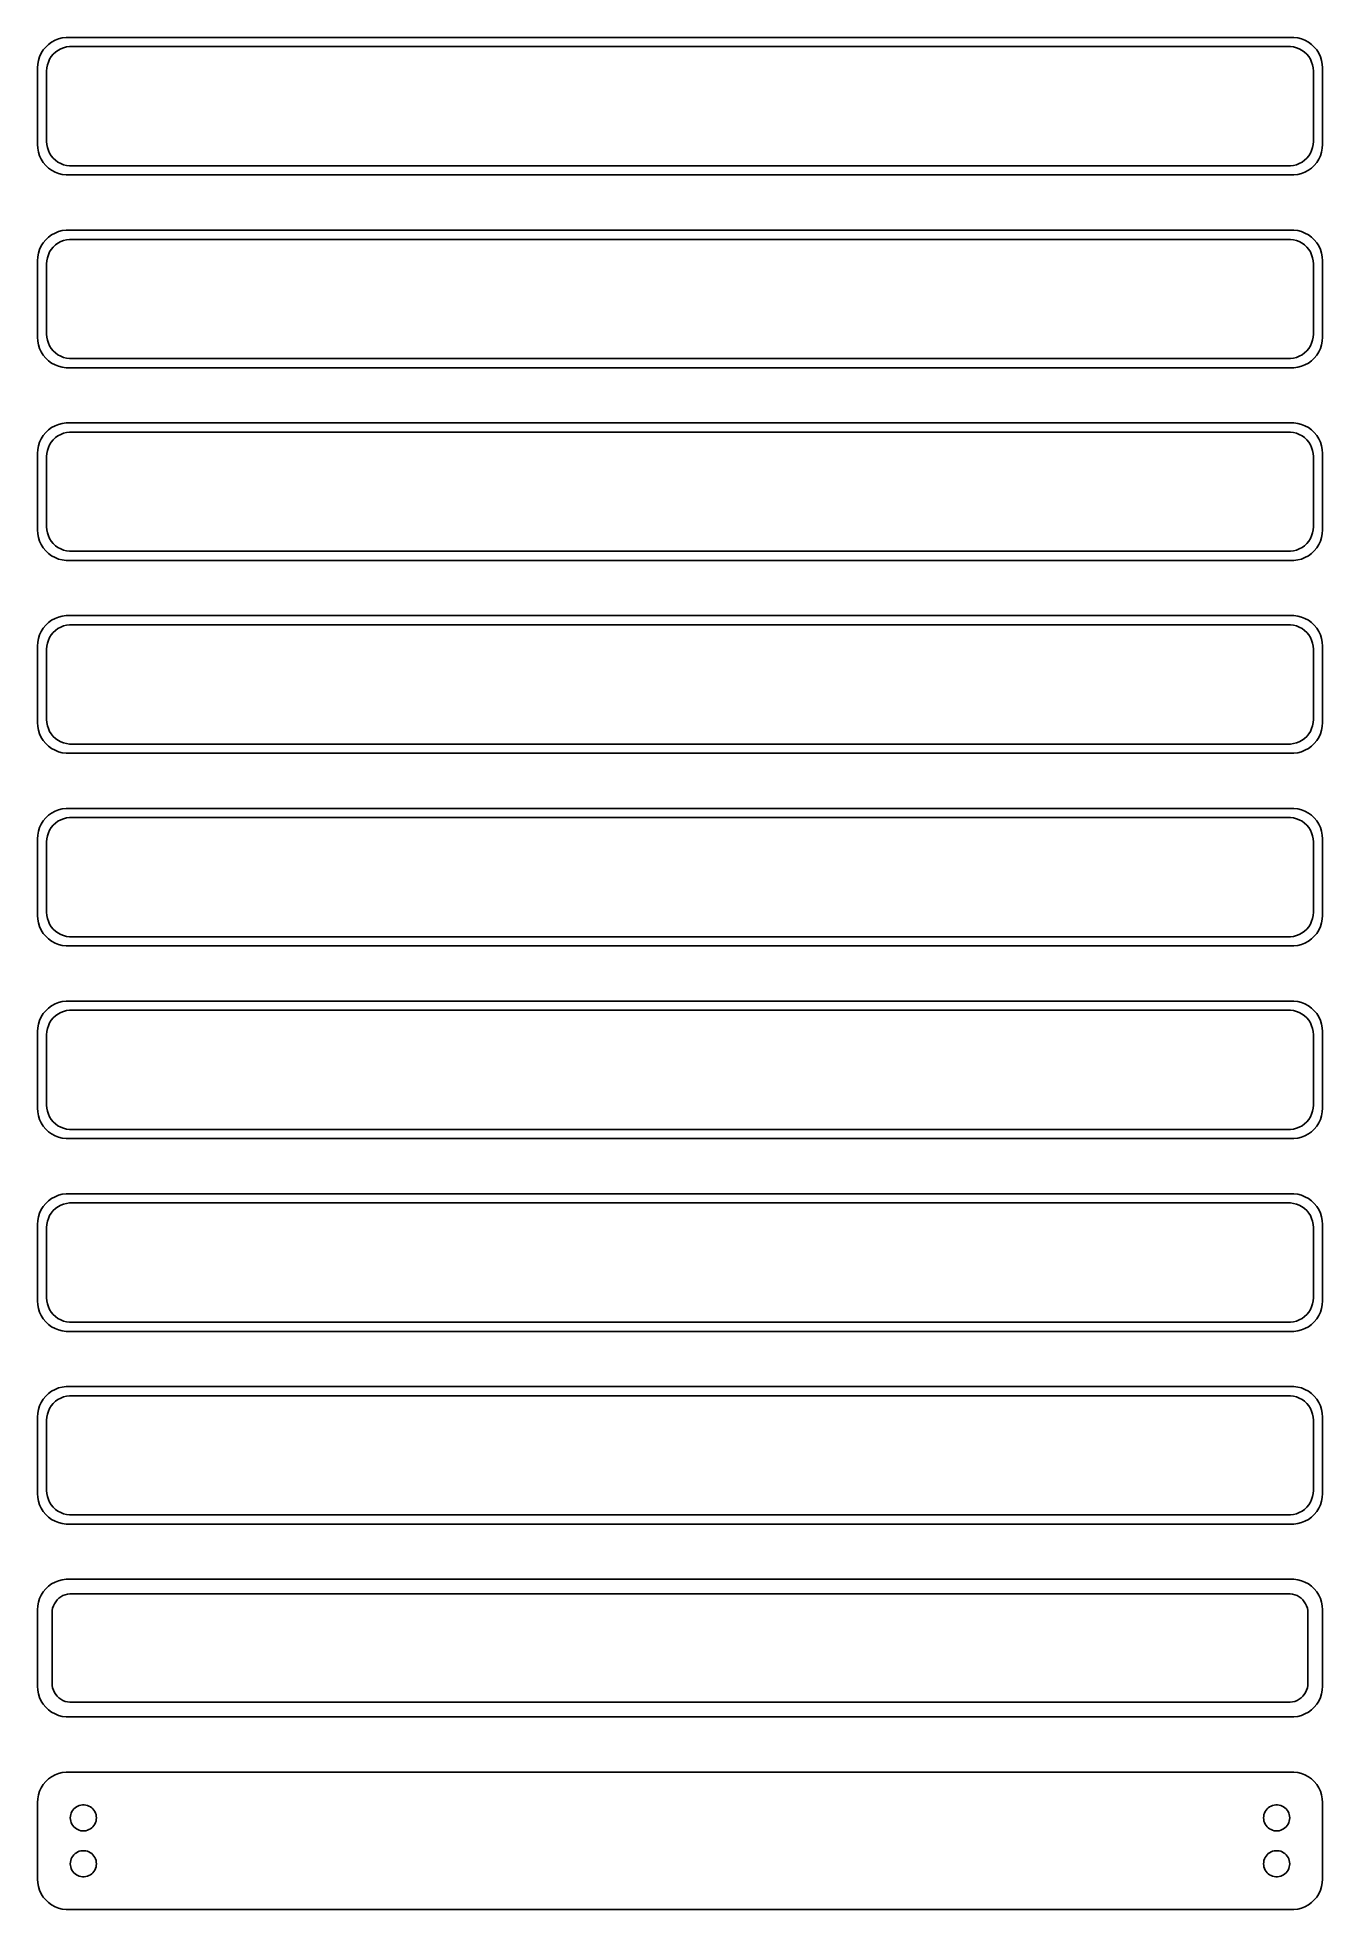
# Model space of a CAD drawing. Header units: metres. Extents: x -105 to 105, y 304 to 610.
import ezdxf

# ---------------------------------------------------------------- set-up
doc = ezdxf.new("R2010")
doc.units = ezdxf.units.M

msp = doc.modelspace()

# ---------------------------------------------------------------- linework, layer by layer
for p, q in [((-102.679, 608.972), (-103.187, 608.603)), ((-102.129, 609.274), (-102.679, 608.972)), ((-101.545, 609.505), (-102.129, 609.274)), ((-100.937, 609.661), (-101.545, 609.505)), ((-100.314, 609.74), (-100.937, 609.661)), ((100.314, 609.74), (-100.314, 609.74)), ((100.937, 609.661), (100.314, 609.74)), ((101.545, 609.505), (100.937, 609.661)), ((102.129, 609.274), (101.545, 609.505)), ((102.679, 608.972), (102.129, 609.274)), ((103.187, 608.603), (102.679, 608.972)), ((-104.843, 605.993), (-104.961, 605.377)), ((-104.649, 606.591), (-104.843, 605.993)), ((-104.382, 607.159), (-104.649, 606.591)), ((-104.045, 607.689), (-104.382, 607.159)), ((-103.645, 608.173), (-104.045, 607.689)), ((-103.187, 608.603), (-103.645, 608.173)), ((-103.219, 605.722), (-103.005, 606.177)), ((-103.005, 606.177), (-102.736, 606.601)), ((-102.736, 606.601), (-102.416, 606.988)), ((-102.416, 606.988), (-102.05, 607.332)), ((-102.05, 607.332), (-101.643, 607.627)), ((-101.643, 607.627), (-101.203, 607.869)), ((-101.203, 607.869), (-100.736, 608.054)), ((-100.736, 608.054), (-100.25, 608.179)), ((-100.25, 608.179), (-99.7512, 608.242)), ((-99.7512, 608.242), (99.7512, 608.242)), ((99.7512, 608.242), (100.25, 608.179)), ((100.25, 608.179), (100.736, 608.054)), ((100.736, 608.054), (101.203, 607.869)), ((101.203, 607.869), (101.643, 607.627)), ((101.643, 607.627), (102.05, 607.332)), ((102.05, 607.332), (102.416, 606.988)), ((102.416, 606.988), (102.736, 606.601)), ((102.736, 606.601), (103.005, 606.177)), ((103.005, 606.177), (103.219, 605.722)), ((103.645, 608.173), (103.187, 608.603)), ((104.045, 607.689), (103.645, 608.173)), ((104.382, 607.159), (104.045, 607.689)), ((104.649, 606.591), (104.382, 607.159)), ((104.843, 605.993), (104.649, 606.591)), ((104.961, 605.377), (104.843, 605.993)), ((-104.961, 605.377), (-105, 604.75)), ((-105, 604.75), (-105, 592.25)), ((-103.5, 604.25), (-103.468, 604.751)), ((-103.5, 592.75), (-103.5, 604.25)), ((-103.468, 604.751), (-103.374, 605.245)), ((-103.374, 605.245), (-103.219, 605.722)), ((103.219, 605.722), (103.374, 605.245)), ((103.374, 605.245), (103.468, 604.751)), ((103.468, 604.751), (103.5, 604.25)), ((103.5, 604.25), (103.5, 592.75)), ((105, 604.75), (104.961, 605.377)), ((105, 592.25), (105, 604.75)), ((-105, 592.25), (-104.961, 591.623)), ((-104.961, 591.623), (-104.843, 591.007)), ((-104.843, 591.007), (-104.649, 590.409)), ((-103.468, 592.249), (-103.5, 592.75)), ((-103.374, 591.755), (-103.468, 592.249)), ((-103.219, 591.278), (-103.374, 591.755)), ((-103.005, 590.823), (-103.219, 591.278)), ((-102.736, 590.399), (-103.005, 590.823)), ((103.005, 590.823), (102.736, 590.399)), ((103.219, 591.278), (103.005, 590.823)), ((103.374, 591.755), (103.219, 591.278)), ((103.468, 592.249), (103.374, 591.755)), ((103.5, 592.75), (103.468, 592.249)), ((104.649, 590.409), (104.843, 591.007)), ((104.843, 591.007), (104.961, 591.623)), ((104.961, 591.623), (105, 592.25)), ((-104.649, 590.409), (-104.382, 589.841)), ((-104.382, 589.841), (-104.045, 589.311)), ((-104.045, 589.311), (-103.645, 588.827)), ((-103.645, 588.827), (-103.187, 588.397)), ((-103.187, 588.397), (-102.679, 588.028)), ((-102.416, 590.012), (-102.736, 590.399)), ((-102.679, 588.028), (-102.129, 587.726)), ((-102.05, 589.668), (-102.416, 590.012)), ((-102.129, 587.726), (-101.545, 587.495)), ((-101.643, 589.373), (-102.05, 589.668)), ((-101.203, 589.131), (-101.643, 589.373)), ((-101.545, 587.495), (-100.937, 587.339)), ((-100.736, 588.946), (-101.203, 589.131)), ((-100.25, 588.821), (-100.736, 588.946)), ((-99.7512, 588.758), (-100.25, 588.821)), ((99.7512, 588.758), (-99.7512, 588.758)), ((100.25, 588.821), (99.7512, 588.758)), ((100.736, 588.946), (100.25, 588.821)), ((101.203, 589.131), (100.736, 588.946)), ((100.937, 587.339), (101.545, 587.495)), ((101.643, 589.373), (101.203, 589.131)), ((101.545, 587.495), (102.129, 587.726)), ((102.05, 589.668), (101.643, 589.373)), ((102.416, 590.012), (102.05, 589.668)), ((102.129, 587.726), (102.679, 588.028)), ((102.736, 590.399), (102.416, 590.012)), ((102.679, 588.028), (103.187, 588.397)), ((103.187, 588.397), (103.645, 588.827)), ((103.645, 588.827), (104.045, 589.311)), ((104.045, 589.311), (104.382, 589.841)), ((104.382, 589.841), (104.649, 590.409)), ((-100.937, 587.339), (-100.314, 587.26)), ((-100.314, 587.26), (100.314, 587.26)), ((100.314, 587.26), (100.937, 587.339)), ((-104.382, 575.659), (-104.649, 575.091)), ((-104.045, 576.189), (-104.382, 575.659)), ((-103.645, 576.673), (-104.045, 576.189)), ((-103.187, 577.103), (-103.645, 576.673)), ((-102.679, 577.472), (-103.187, 577.103)), ((-102.736, 575.101), (-102.416, 575.488)), ((-102.129, 577.774), (-102.679, 577.472)), ((-102.416, 575.488), (-102.05, 575.832)), ((-101.545, 578.005), (-102.129, 577.774)), ((-102.05, 575.832), (-101.643, 576.127)), ((-101.643, 576.127), (-101.203, 576.369)), ((-100.937, 578.161), (-101.545, 578.005)), ((-101.203, 576.369), (-100.736, 576.554)), ((-100.314, 578.24), (-100.937, 578.161)), ((-100.736, 576.554), (-100.25, 576.679)), ((100.314, 578.24), (-100.314, 578.24)), ((-100.25, 576.679), (-99.7512, 576.742)), ((-99.7512, 576.742), (99.7512, 576.742)), ((99.7512, 576.742), (100.25, 576.679)), ((100.25, 576.679), (100.736, 576.554)), ((100.937, 578.161), (100.314, 578.24)), ((100.736, 576.554), (101.203, 576.369)), ((101.545, 578.005), (100.937, 578.161)), ((101.203, 576.369), (101.643, 576.127)), ((102.129, 577.774), (101.545, 578.005)), ((101.643, 576.127), (102.05, 575.832)), ((102.05, 575.832), (102.416, 575.488)), ((102.679, 577.472), (102.129, 577.774)), ((102.416, 575.488), (102.736, 575.101)), ((103.187, 577.103), (102.679, 577.472)), ((103.645, 576.673), (103.187, 577.103)), ((104.045, 576.189), (103.645, 576.673)), ((104.382, 575.659), (104.045, 576.189)), ((104.649, 575.091), (104.382, 575.659)), ((-104.961, 573.877), (-105, 573.25)), ((-105, 573.25), (-105, 560.75)), ((-104.843, 574.493), (-104.961, 573.877)), ((-104.649, 575.091), (-104.843, 574.493)), ((-103.5, 572.75), (-103.468, 573.251)), ((-103.5, 561.25), (-103.5, 572.75)), ((-103.468, 573.251), (-103.374, 573.745)), ((-103.374, 573.745), (-103.219, 574.222)), ((-103.219, 574.222), (-103.005, 574.677)), ((-103.005, 574.677), (-102.736, 575.101)), ((102.736, 575.101), (103.005, 574.677)), ((103.005, 574.677), (103.219, 574.222)), ((103.219, 574.222), (103.374, 573.745)), ((103.374, 573.745), (103.468, 573.251)), ((103.468, 573.251), (103.5, 572.75)), ((103.5, 572.75), (103.5, 561.25)), ((104.843, 574.493), (104.649, 575.091)), ((104.961, 573.877), (104.843, 574.493)), ((105, 573.25), (104.961, 573.877)), ((105, 560.75), (105, 573.25)), ((-105, 560.75), (-104.961, 560.123)), ((-104.961, 560.123), (-104.843, 559.507)), ((-103.468, 560.749), (-103.5, 561.25)), ((-103.374, 560.255), (-103.468, 560.749)), ((-103.219, 559.778), (-103.374, 560.255)), ((103.374, 560.255), (103.219, 559.778)), ((103.468, 560.749), (103.374, 560.255)), ((103.5, 561.25), (103.468, 560.749)), ((104.843, 559.507), (104.961, 560.123)), ((104.961, 560.123), (105, 560.75)), ((-104.843, 559.507), (-104.649, 558.909)), ((-104.649, 558.909), (-104.382, 558.341)), ((-104.382, 558.341), (-104.045, 557.811)), ((-104.045, 557.811), (-103.645, 557.327)), ((-103.645, 557.327), (-103.187, 556.897)), ((-103.005, 559.323), (-103.219, 559.778)), ((-103.187, 556.897), (-102.679, 556.528)), ((-102.736, 558.899), (-103.005, 559.323)), ((-102.416, 558.512), (-102.736, 558.899)), ((-102.05, 558.168), (-102.416, 558.512)), ((-101.643, 557.873), (-102.05, 558.168)), ((-101.203, 557.631), (-101.643, 557.873)), ((-100.736, 557.446), (-101.203, 557.631)), ((-100.25, 557.321), (-100.736, 557.446)), ((-99.7512, 557.258), (-100.25, 557.321)), ((99.7512, 557.258), (-99.7512, 557.258)), ((100.25, 557.321), (99.7512, 557.258)), ((100.736, 557.446), (100.25, 557.321)), ((101.203, 557.631), (100.736, 557.446)), ((101.643, 557.873), (101.203, 557.631)), ((102.05, 558.168), (101.643, 557.873)), ((102.416, 558.512), (102.05, 558.168)), ((102.736, 558.899), (102.416, 558.512)), ((102.679, 556.528), (103.187, 556.897)), ((103.005, 559.323), (102.736, 558.899)), ((103.219, 559.778), (103.005, 559.323)), ((103.187, 556.897), (103.645, 557.327)), ((103.645, 557.327), (104.045, 557.811)), ((104.045, 557.811), (104.382, 558.341)), ((104.382, 558.341), (104.649, 558.909)), ((104.649, 558.909), (104.843, 559.507)), ((-102.679, 556.528), (-102.129, 556.226)), ((-102.129, 556.226), (-101.545, 555.995)), ((-101.545, 555.995), (-100.937, 555.839)), ((-100.937, 555.839), (-100.314, 555.76)), ((-100.314, 555.76), (100.314, 555.76)), ((100.314, 555.76), (100.937, 555.839)), ((100.937, 555.839), (101.545, 555.995)), ((101.545, 555.995), (102.129, 556.226)), ((102.129, 556.226), (102.679, 556.528)), ((-104.045, 544.689), (-104.382, 544.159)), ((-103.645, 545.173), (-104.045, 544.689)), ((-103.187, 545.603), (-103.645, 545.173)), ((-102.679, 545.972), (-103.187, 545.603)), ((-102.129, 546.274), (-102.679, 545.972)), ((-101.545, 546.505), (-102.129, 546.274)), ((-101.643, 544.627), (-101.203, 544.869)), ((-100.937, 546.661), (-101.545, 546.505)), ((-101.203, 544.869), (-100.736, 545.054)), ((-100.314, 546.74), (-100.937, 546.661)), ((-100.736, 545.054), (-100.25, 545.179)), ((100.314, 546.74), (-100.314, 546.74)), ((-100.25, 545.179), (-99.7512, 545.242)), ((-99.7512, 545.242), (99.7512, 545.242)), ((99.7512, 545.242), (100.25, 545.179)), ((100.25, 545.179), (100.736, 545.054)), ((100.937, 546.661), (100.314, 546.74)), ((100.736, 545.054), (101.203, 544.869)), ((101.545, 546.505), (100.937, 546.661)), ((101.203, 544.869), (101.643, 544.627)), ((102.129, 546.274), (101.545, 546.505)), ((102.679, 545.972), (102.129, 546.274)), ((103.187, 545.603), (102.679, 545.972)), ((103.645, 545.173), (103.187, 545.603)), ((104.045, 544.689), (103.645, 545.173)), ((104.382, 544.159), (104.045, 544.689)), ((-104.961, 542.377), (-105, 541.75)), ((-105, 541.75), (-105, 529.25)), ((-104.843, 542.993), (-104.961, 542.377)), ((-104.649, 543.591), (-104.843, 542.993)), ((-104.382, 544.159), (-104.649, 543.591)), ((-103.5, 541.25), (-103.468, 541.751)), ((-103.468, 541.751), (-103.374, 542.245)), ((-103.374, 542.245), (-103.219, 542.722)), ((-103.219, 542.722), (-103.005, 543.177)), ((-103.005, 543.177), (-102.736, 543.601)), ((-102.736, 543.601), (-102.416, 543.988)), ((-102.416, 543.988), (-102.05, 544.332)), ((-102.05, 544.332), (-101.643, 544.627)), ((101.643, 544.627), (102.05, 544.332)), ((102.05, 544.332), (102.416, 543.988)), ((102.416, 543.988), (102.736, 543.601)), ((102.736, 543.601), (103.005, 543.177)), ((103.005, 543.177), (103.219, 542.722)), ((103.219, 542.722), (103.374, 542.245)), ((103.374, 542.245), (103.468, 541.751)), ((103.468, 541.751), (103.5, 541.25)), ((104.649, 543.591), (104.382, 544.159)), ((104.843, 542.993), (104.649, 543.591)), ((104.961, 542.377), (104.843, 542.993)), ((105, 541.75), (104.961, 542.377)), ((105, 529.25), (105, 541.75)), ((-103.5, 529.75), (-103.5, 541.25)), ((103.5, 541.25), (103.5, 529.75)), ((-103.468, 529.249), (-103.5, 529.75)), ((103.5, 529.75), (103.468, 529.249)), ((-105, 529.25), (-104.961, 528.623)), ((-104.961, 528.623), (-104.843, 528.007)), ((-104.843, 528.007), (-104.649, 527.409)), ((-104.649, 527.409), (-104.382, 526.841)), ((-104.382, 526.841), (-104.045, 526.311)), ((-104.045, 526.311), (-103.645, 525.827)), ((-103.374, 528.755), (-103.468, 529.249)), ((-103.219, 528.278), (-103.374, 528.755)), ((-103.005, 527.823), (-103.219, 528.278)), ((-102.736, 527.399), (-103.005, 527.823)), ((-102.416, 527.012), (-102.736, 527.399)), ((-102.05, 526.668), (-102.416, 527.012)), ((-101.643, 526.373), (-102.05, 526.668)), ((-101.203, 526.131), (-101.643, 526.373)), ((101.643, 526.373), (101.203, 526.131)), ((102.05, 526.668), (101.643, 526.373)), ((102.416, 527.012), (102.05, 526.668)), ((102.736, 527.399), (102.416, 527.012)), ((103.005, 527.823), (102.736, 527.399)), ((103.219, 528.278), (103.005, 527.823)), ((103.374, 528.755), (103.219, 528.278)), ((103.468, 529.249), (103.374, 528.755)), ((103.645, 525.827), (104.045, 526.311)), ((104.045, 526.311), (104.382, 526.841)), ((104.382, 526.841), (104.649, 527.409)), ((104.649, 527.409), (104.843, 528.007)), ((104.843, 528.007), (104.961, 528.623)), ((104.961, 528.623), (105, 529.25)), ((-103.645, 525.827), (-103.187, 525.397)), ((-103.187, 525.397), (-102.679, 525.028)), ((-102.679, 525.028), (-102.129, 524.726)), ((-102.129, 524.726), (-101.545, 524.495)), ((-101.545, 524.495), (-100.937, 524.339)), ((-100.736, 525.946), (-101.203, 526.131)), ((-100.937, 524.339), (-100.314, 524.26)), ((-100.25, 525.821), (-100.736, 525.946)), ((-100.314, 524.26), (100.314, 524.26)), ((-99.7512, 525.758), (-100.25, 525.821)), ((99.7512, 525.758), (-99.7512, 525.758)), ((100.25, 525.821), (99.7512, 525.758)), ((100.736, 525.946), (100.25, 525.821)), ((100.314, 524.26), (100.937, 524.339)), ((101.203, 526.131), (100.736, 525.946)), ((100.937, 524.339), (101.545, 524.495)), ((101.545, 524.495), (102.129, 524.726)), ((102.129, 524.726), (102.679, 525.028)), ((102.679, 525.028), (103.187, 525.397)), ((103.187, 525.397), (103.645, 525.827)), ((-103.187, 514.103), (-103.645, 513.673)), ((-102.679, 514.472), (-103.187, 514.103)), ((-102.129, 514.774), (-102.679, 514.472)), ((-101.545, 515.005), (-102.129, 514.774)), ((-100.937, 515.161), (-101.545, 515.005)), ((-100.314, 515.24), (-100.937, 515.161)), ((100.314, 515.24), (-100.314, 515.24)), ((100.937, 515.161), (100.314, 515.24)), ((101.545, 515.005), (100.937, 515.161)), ((102.129, 514.774), (101.545, 515.005)), ((102.679, 514.472), (102.129, 514.774)), ((103.187, 514.103), (102.679, 514.472)), ((103.645, 513.673), (103.187, 514.103)), ((-104.843, 511.493), (-104.961, 510.877)), ((-104.649, 512.091), (-104.843, 511.493)), ((-104.382, 512.659), (-104.649, 512.091)), ((-104.045, 513.189), (-104.382, 512.659)), ((-103.645, 513.673), (-104.045, 513.189)), ((-103.374, 510.745), (-103.219, 511.222)), ((-103.219, 511.222), (-103.005, 511.677)), ((-103.005, 511.677), (-102.736, 512.101)), ((-102.736, 512.101), (-102.416, 512.488)), ((-102.416, 512.488), (-102.05, 512.832)), ((-102.05, 512.832), (-101.643, 513.127)), ((-101.643, 513.127), (-101.203, 513.369)), ((-101.203, 513.369), (-100.736, 513.554)), ((-100.736, 513.554), (-100.25, 513.679)), ((-100.25, 513.679), (-99.7512, 513.742)), ((-99.7512, 513.742), (99.7512, 513.742)), ((99.7512, 513.742), (100.25, 513.679)), ((100.25, 513.679), (100.736, 513.554)), ((100.736, 513.554), (101.203, 513.369)), ((101.203, 513.369), (101.643, 513.127)), ((101.643, 513.127), (102.05, 512.832)), ((102.05, 512.832), (102.416, 512.488)), ((102.416, 512.488), (102.736, 512.101)), ((102.736, 512.101), (103.005, 511.677)), ((103.005, 511.677), (103.219, 511.222)), ((103.219, 511.222), (103.374, 510.745)), ((104.045, 513.189), (103.645, 513.673)), ((104.382, 512.659), (104.045, 513.189)), ((104.649, 512.091), (104.382, 512.659)), ((104.843, 511.493), (104.649, 512.091)), ((104.961, 510.877), (104.843, 511.493)), ((-104.961, 510.877), (-105, 510.25)), ((-105, 510.25), (-105, 497.75)), ((-103.5, 509.75), (-103.468, 510.251)), ((-103.5, 498.25), (-103.5, 509.75)), ((-103.468, 510.251), (-103.374, 510.745)), ((103.374, 510.745), (103.468, 510.251)), ((103.468, 510.251), (103.5, 509.75)), ((103.5, 509.75), (103.5, 498.25)), ((105, 510.25), (104.961, 510.877)), ((105, 497.75), (105, 510.25)), ((-105, 497.75), (-104.961, 497.123)), ((-104.961, 497.123), (-104.843, 496.507)), ((-104.843, 496.507), (-104.649, 495.909)), ((-104.649, 495.909), (-104.382, 495.341)), ((-103.468, 497.749), (-103.5, 498.25)), ((-103.374, 497.255), (-103.468, 497.749)), ((-103.219, 496.778), (-103.374, 497.255)), ((-103.005, 496.323), (-103.219, 496.778)), ((-102.736, 495.899), (-103.005, 496.323)), ((-102.416, 495.512), (-102.736, 495.899)), ((102.736, 495.899), (102.416, 495.512)), ((103.005, 496.323), (102.736, 495.899)), ((103.219, 496.778), (103.005, 496.323)), ((103.374, 497.255), (103.219, 496.778)), ((103.468, 497.749), (103.374, 497.255)), ((103.5, 498.25), (103.468, 497.749)), ((104.382, 495.341), (104.649, 495.909)), ((104.649, 495.909), (104.843, 496.507)), ((104.843, 496.507), (104.961, 497.123)), ((104.961, 497.123), (105, 497.75)), ((-104.382, 495.341), (-104.045, 494.811)), ((-104.045, 494.811), (-103.645, 494.327)), ((-103.645, 494.327), (-103.187, 493.897)), ((-103.187, 493.897), (-102.679, 493.528)), ((-102.679, 493.528), (-102.129, 493.226)), ((-102.05, 495.168), (-102.416, 495.512)), ((-102.129, 493.226), (-101.545, 492.995)), ((-101.643, 494.873), (-102.05, 495.168)), ((-101.203, 494.631), (-101.643, 494.873)), ((-101.545, 492.995), (-100.937, 492.839)), ((-100.736, 494.446), (-101.203, 494.631)), ((-100.937, 492.839), (-100.314, 492.76)), ((-100.25, 494.321), (-100.736, 494.446)), ((-100.314, 492.76), (100.314, 492.76)), ((-99.7512, 494.258), (-100.25, 494.321)), ((99.7512, 494.258), (-99.7512, 494.258)), ((100.25, 494.321), (99.7512, 494.258)), ((100.736, 494.446), (100.25, 494.321)), ((100.314, 492.76), (100.937, 492.839)), ((101.203, 494.631), (100.736, 494.446)), ((100.937, 492.839), (101.545, 492.995)), ((101.643, 494.873), (101.203, 494.631)), ((101.545, 492.995), (102.129, 493.226)), ((102.05, 495.168), (101.643, 494.873)), ((102.416, 495.512), (102.05, 495.168)), ((102.129, 493.226), (102.679, 493.528)), ((102.679, 493.528), (103.187, 493.897)), ((103.187, 493.897), (103.645, 494.327)), ((103.645, 494.327), (104.045, 494.811)), ((104.045, 494.811), (104.382, 495.341)), ((-101.545, 483.505), (-102.129, 483.274)), ((-100.937, 483.661), (-101.545, 483.505)), ((-100.314, 483.74), (-100.937, 483.661)), ((100.314, 483.74), (-100.314, 483.74)), ((100.937, 483.661), (100.314, 483.74)), ((101.545, 483.505), (100.937, 483.661)), ((102.129, 483.274), (101.545, 483.505)), ((-104.649, 480.591), (-104.843, 479.993)), ((-104.382, 481.159), (-104.649, 480.591)), ((-104.045, 481.689), (-104.382, 481.159)), ((-103.645, 482.173), (-104.045, 481.689)), ((-103.187, 482.603), (-103.645, 482.173)), ((-102.679, 482.972), (-103.187, 482.603)), ((-103.005, 480.177), (-102.736, 480.601)), ((-102.736, 480.601), (-102.416, 480.988)), ((-102.129, 483.274), (-102.679, 482.972)), ((-102.416, 480.988), (-102.05, 481.332)), ((-102.05, 481.332), (-101.643, 481.627)), ((-101.643, 481.627), (-101.203, 481.869)), ((-101.203, 481.869), (-100.736, 482.054)), ((-100.736, 482.054), (-100.25, 482.179)), ((-100.25, 482.179), (-99.7512, 482.242)), ((-99.7512, 482.242), (99.7512, 482.242)), ((99.7512, 482.242), (100.25, 482.179)), ((100.25, 482.179), (100.736, 482.054)), ((100.736, 482.054), (101.203, 481.869)), ((101.203, 481.869), (101.643, 481.627)), ((101.643, 481.627), (102.05, 481.332)), ((102.05, 481.332), (102.416, 480.988)), ((102.679, 482.972), (102.129, 483.274)), ((102.416, 480.988), (102.736, 480.601)), ((103.187, 482.603), (102.679, 482.972)), ((102.736, 480.601), (103.005, 480.177)), ((103.645, 482.173), (103.187, 482.603)), ((104.045, 481.689), (103.645, 482.173)), ((104.382, 481.159), (104.045, 481.689)), ((104.649, 480.591), (104.382, 481.159)), ((104.843, 479.993), (104.649, 480.591)), ((-104.961, 479.377), (-105, 478.75)), ((-105, 478.75), (-105, 466.25)), ((-104.843, 479.993), (-104.961, 479.377)), ((-103.5, 478.25), (-103.468, 478.751)), ((-103.5, 466.75), (-103.5, 478.25)), ((-103.468, 478.751), (-103.374, 479.245)), ((-103.374, 479.245), (-103.219, 479.722)), ((-103.219, 479.722), (-103.005, 480.177)), ((103.005, 480.177), (103.219, 479.722)), ((103.219, 479.722), (103.374, 479.245)), ((103.374, 479.245), (103.468, 478.751)), ((103.468, 478.751), (103.5, 478.25)), ((103.5, 478.25), (103.5, 466.75)), ((104.961, 479.377), (104.843, 479.993)), ((105, 478.75), (104.961, 479.377)), ((105, 466.25), (105, 478.75)), ((-105, 466.25), (-104.961, 465.623)), ((-104.961, 465.623), (-104.843, 465.007)), ((-103.468, 466.249), (-103.5, 466.75)), ((-103.374, 465.755), (-103.468, 466.249)), ((-103.219, 465.278), (-103.374, 465.755)), ((-103.005, 464.823), (-103.219, 465.278)), ((103.219, 465.278), (103.005, 464.823)), ((103.374, 465.755), (103.219, 465.278)), ((103.468, 466.249), (103.374, 465.755)), ((103.5, 466.75), (103.468, 466.249)), ((104.843, 465.007), (104.961, 465.623)), ((104.961, 465.623), (105, 466.25)), ((-104.843, 465.007), (-104.649, 464.409)), ((-104.649, 464.409), (-104.382, 463.841)), ((-104.382, 463.841), (-104.045, 463.311)), ((-104.045, 463.311), (-103.645, 462.827)), ((-103.645, 462.827), (-103.187, 462.397)), ((-103.187, 462.397), (-102.679, 462.028)), ((-102.736, 464.399), (-103.005, 464.823)), ((-102.416, 464.012), (-102.736, 464.399)), ((-102.05, 463.668), (-102.416, 464.012)), ((-101.643, 463.373), (-102.05, 463.668)), ((-101.203, 463.131), (-101.643, 463.373)), ((-100.736, 462.946), (-101.203, 463.131)), ((-100.25, 462.821), (-100.736, 462.946)), ((-99.7512, 462.758), (-100.25, 462.821)), ((99.7512, 462.758), (-99.7512, 462.758)), ((100.25, 462.821), (99.7512, 462.758)), ((100.736, 462.946), (100.25, 462.821)), ((101.203, 463.131), (100.736, 462.946)), ((101.643, 463.373), (101.203, 463.131)), ((102.05, 463.668), (101.643, 463.373)), ((102.416, 464.012), (102.05, 463.668)), ((102.736, 464.399), (102.416, 464.012)), ((102.679, 462.028), (103.187, 462.397)), ((103.005, 464.823), (102.736, 464.399)), ((103.187, 462.397), (103.645, 462.827)), ((103.645, 462.827), (104.045, 463.311)), ((104.045, 463.311), (104.382, 463.841)), ((104.382, 463.841), (104.649, 464.409)), ((104.649, 464.409), (104.843, 465.007)), ((-102.679, 462.028), (-102.129, 461.726)), ((-102.129, 461.726), (-101.545, 461.495)), ((-101.545, 461.495), (-100.937, 461.339)), ((-100.937, 461.339), (-100.314, 461.26)), ((-100.314, 461.26), (100.314, 461.26)), ((100.314, 461.26), (100.937, 461.339)), ((100.937, 461.339), (101.545, 461.495)), ((101.545, 461.495), (102.129, 461.726)), ((102.129, 461.726), (102.679, 462.028)), ((-104.045, 450.189), (-104.382, 449.659)), ((-103.645, 450.673), (-104.045, 450.189)), ((-103.187, 451.103), (-103.645, 450.673)), ((-102.679, 451.472), (-103.187, 451.103)), ((-102.129, 451.774), (-102.679, 451.472)), ((-102.416, 449.488), (-102.05, 449.832)), ((-101.545, 452.005), (-102.129, 451.774)), ((-102.05, 449.832), (-101.643, 450.127)), ((-101.643, 450.127), (-101.203, 450.369)), ((-100.937, 452.161), (-101.545, 452.005)), ((-101.203, 450.369), (-100.736, 450.554)), ((-100.314, 452.24), (-100.937, 452.161)), ((-100.736, 450.554), (-100.25, 450.679)), ((100.314, 452.24), (-100.314, 452.24)), ((-100.25, 450.679), (-99.7512, 450.742)), ((-99.7512, 450.742), (99.7512, 450.742)), ((99.7512, 450.742), (100.25, 450.679)), ((100.25, 450.679), (100.736, 450.554)), ((100.937, 452.161), (100.314, 452.24)), ((100.736, 450.554), (101.203, 450.369)), ((101.545, 452.005), (100.937, 452.161)), ((101.203, 450.369), (101.643, 450.127)), ((102.129, 451.774), (101.545, 452.005)), ((101.643, 450.127), (102.05, 449.832)), ((102.05, 449.832), (102.416, 449.488)), ((102.679, 451.472), (102.129, 451.774)), ((103.187, 451.103), (102.679, 451.472)), ((103.645, 450.673), (103.187, 451.103)), ((104.045, 450.189), (103.645, 450.673)), ((104.382, 449.659), (104.045, 450.189)), ((-104.961, 447.877), (-105, 447.25)), ((-105, 447.25), (-105, 434.75)), ((-104.843, 448.493), (-104.961, 447.877)), ((-104.649, 449.091), (-104.843, 448.493)), ((-104.382, 449.659), (-104.649, 449.091)), ((-103.5, 446.75), (-103.468, 447.251)), ((-103.5, 435.25), (-103.5, 446.75)), ((-103.468, 447.251), (-103.374, 447.745)), ((-103.374, 447.745), (-103.219, 448.222)), ((-103.219, 448.222), (-103.005, 448.677)), ((-103.005, 448.677), (-102.736, 449.101)), ((-102.736, 449.101), (-102.416, 449.488)), ((102.416, 449.488), (102.736, 449.101)), ((102.736, 449.101), (103.005, 448.677)), ((103.005, 448.677), (103.219, 448.222)), ((103.219, 448.222), (103.374, 447.745)), ((103.374, 447.745), (103.468, 447.251)), ((103.468, 447.251), (103.5, 446.75)), ((103.5, 446.75), (103.5, 435.25)), ((104.649, 449.091), (104.382, 449.659)), ((104.843, 448.493), (104.649, 449.091)), ((104.961, 447.877), (104.843, 448.493)), ((105, 447.25), (104.961, 447.877)), ((105, 434.75), (105, 447.25)), ((-105, 434.75), (-104.961, 434.123)), ((-103.468, 434.749), (-103.5, 435.25)), ((-103.374, 434.255), (-103.468, 434.749)), ((103.468, 434.749), (103.374, 434.255)), ((103.5, 435.25), (103.468, 434.749)), ((104.961, 434.123), (105, 434.75)), ((-104.961, 434.123), (-104.843, 433.507)), ((-104.843, 433.507), (-104.649, 432.909)), ((-104.649, 432.909), (-104.382, 432.341)), ((-104.382, 432.341), (-104.045, 431.811)), ((-104.045, 431.811), (-103.645, 431.327)), ((-103.219, 433.778), (-103.374, 434.255)), ((-103.005, 433.323), (-103.219, 433.778)), ((-102.736, 432.899), (-103.005, 433.323)), ((-102.416, 432.512), (-102.736, 432.899)), ((-102.05, 432.168), (-102.416, 432.512)), ((-101.643, 431.873), (-102.05, 432.168)), ((-101.203, 431.631), (-101.643, 431.873)), ((-100.736, 431.446), (-101.203, 431.631)), ((-100.25, 431.321), (-100.736, 431.446)), ((100.736, 431.446), (100.25, 431.321)), ((101.203, 431.631), (100.736, 431.446)), ((101.643, 431.873), (101.203, 431.631)), ((102.05, 432.168), (101.643, 431.873)), ((102.416, 432.512), (102.05, 432.168)), ((102.736, 432.899), (102.416, 432.512)), ((103.005, 433.323), (102.736, 432.899)), ((103.219, 433.778), (103.005, 433.323)), ((103.374, 434.255), (103.219, 433.778)), ((103.645, 431.327), (104.045, 431.811)), ((104.045, 431.811), (104.382, 432.341)), ((104.382, 432.341), (104.649, 432.909)), ((104.649, 432.909), (104.843, 433.507)), ((104.843, 433.507), (104.961, 434.123)), ((-103.645, 431.327), (-103.187, 430.897)), ((-103.187, 430.897), (-102.679, 430.528)), ((-102.679, 430.528), (-102.129, 430.226)), ((-102.129, 430.226), (-101.545, 429.995)), ((-101.545, 429.995), (-100.937, 429.839)), ((-100.937, 429.839), (-100.314, 429.76)), ((-100.314, 429.76), (100.314, 429.76)), ((-99.7512, 431.258), (-100.25, 431.321)), ((99.7512, 431.258), (-99.7512, 431.258)), ((100.25, 431.321), (99.7512, 431.258)), ((100.314, 429.76), (100.937, 429.839)), ((100.937, 429.839), (101.545, 429.995)), ((101.545, 429.995), (102.129, 430.226)), ((102.129, 430.226), (102.679, 430.528)), ((102.679, 430.528), (103.187, 430.897)), ((103.187, 430.897), (103.645, 431.327)), ((-103.187, 419.603), (-103.645, 419.173)), ((-102.679, 419.972), (-103.187, 419.603)), ((-102.129, 420.274), (-102.679, 419.972)), ((-101.545, 420.505), (-102.129, 420.274)), ((-100.937, 420.661), (-101.545, 420.505)), ((-100.314, 420.74), (-100.937, 420.661)), ((100.314, 420.74), (-100.314, 420.74)), ((-100.25, 419.179), (-99.7512, 419.242)), ((-99.7512, 419.242), (99.7512, 419.242)), ((99.7512, 419.242), (100.25, 419.179)), ((100.937, 420.661), (100.314, 420.74)), ((101.545, 420.505), (100.937, 420.661)), ((102.129, 420.274), (101.545, 420.505)), ((102.679, 419.972), (102.129, 420.274)), ((103.187, 419.603), (102.679, 419.972)), ((103.645, 419.173), (103.187, 419.603)), ((-104.961, 416.377), (-105, 415.75)), ((-104.843, 416.993), (-104.961, 416.377)), ((-104.649, 417.591), (-104.843, 416.993)), ((-104.382, 418.159), (-104.649, 417.591)), ((-104.045, 418.689), (-104.382, 418.159)), ((-103.645, 419.173), (-104.045, 418.689)), ((-103.468, 415.751), (-103.374, 416.245)), ((-103.374, 416.245), (-103.219, 416.722)), ((-103.219, 416.722), (-103.005, 417.177)), ((-103.005, 417.177), (-102.736, 417.601)), ((-102.736, 417.601), (-102.416, 417.988)), ((-102.416, 417.988), (-102.05, 418.332)), ((-102.05, 418.332), (-101.643, 418.627)), ((-101.643, 418.627), (-101.203, 418.869)), ((-101.203, 418.869), (-100.736, 419.054)), ((-100.736, 419.054), (-100.25, 419.179)), ((100.25, 419.179), (100.736, 419.054)), ((100.736, 419.054), (101.203, 418.869)), ((101.203, 418.869), (101.643, 418.627)), ((101.643, 418.627), (102.05, 418.332)), ((102.05, 418.332), (102.416, 417.988)), ((102.416, 417.988), (102.736, 417.601)), ((102.736, 417.601), (103.005, 417.177)), ((103.005, 417.177), (103.219, 416.722)), ((103.219, 416.722), (103.374, 416.245)), ((103.374, 416.245), (103.468, 415.751)), ((104.045, 418.689), (103.645, 419.173)), ((104.382, 418.159), (104.045, 418.689)), ((104.649, 417.591), (104.382, 418.159)), ((104.843, 416.993), (104.649, 417.591)), ((104.961, 416.377), (104.843, 416.993)), ((105, 415.75), (104.961, 416.377)), ((-105, 415.75), (-105, 403.25)), ((-103.5, 415.25), (-103.468, 415.751)), ((-103.5, 403.75), (-103.5, 415.25)), ((103.468, 415.751), (103.5, 415.25)), ((103.5, 415.25), (103.5, 403.75)), ((105, 403.25), (105, 415.75)), ((-105, 403.25), (-104.961, 402.623)), ((-104.961, 402.623), (-104.843, 402.007)), ((-104.843, 402.007), (-104.649, 401.409)), ((-104.649, 401.409), (-104.382, 400.841)), ((-104.382, 400.841), (-104.045, 400.311)), ((-103.468, 403.249), (-103.5, 403.75)), ((-103.374, 402.755), (-103.468, 403.249)), ((-103.219, 402.278), (-103.374, 402.755)), ((-103.005, 401.823), (-103.219, 402.278)), ((-102.736, 401.399), (-103.005, 401.823)), ((-102.416, 401.012), (-102.736, 401.399)), ((-102.05, 400.668), (-102.416, 401.012)), ((102.416, 401.012), (102.05, 400.668)), ((102.736, 401.399), (102.416, 401.012)), ((103.005, 401.823), (102.736, 401.399)), ((103.219, 402.278), (103.005, 401.823)), ((103.374, 402.755), (103.219, 402.278)), ((103.468, 403.249), (103.374, 402.755)), ((103.5, 403.75), (103.468, 403.249)), ((104.045, 400.311), (104.382, 400.841)), ((104.382, 400.841), (104.649, 401.409)), ((104.649, 401.409), (104.843, 402.007)), ((104.843, 402.007), (104.961, 402.623)), ((104.961, 402.623), (105, 403.25)), ((-104.045, 400.311), (-103.645, 399.827)), ((-103.645, 399.827), (-103.187, 399.397)), ((-103.187, 399.397), (-102.679, 399.028)), ((-102.679, 399.028), (-102.129, 398.726)), ((-102.129, 398.726), (-101.545, 398.495)), ((-101.643, 400.373), (-102.05, 400.668)), ((-101.203, 400.131), (-101.643, 400.373)), ((-101.545, 398.495), (-100.937, 398.339)), ((-100.736, 399.946), (-101.203, 400.131)), ((-100.937, 398.339), (-100.314, 398.26)), ((-100.25, 399.821), (-100.736, 399.946)), ((-100.314, 398.26), (100.314, 398.26)), ((-99.7512, 399.758), (-100.25, 399.821)), ((99.7512, 399.758), (-99.7512, 399.758)), ((100.25, 399.821), (99.7512, 399.758)), ((100.736, 399.946), (100.25, 399.821)), ((100.314, 398.26), (100.937, 398.339)), ((101.203, 400.131), (100.736, 399.946)), ((100.937, 398.339), (101.545, 398.495)), ((101.643, 400.373), (101.203, 400.131)), ((101.545, 398.495), (102.129, 398.726)), ((102.05, 400.668), (101.643, 400.373)), ((102.129, 398.726), (102.679, 399.028)), ((102.679, 399.028), (103.187, 399.397)), ((103.187, 399.397), (103.645, 399.827)), ((103.645, 399.827), (104.045, 400.311)), ((-102.129, 388.774), (-102.679, 388.472)), ((-101.545, 389.005), (-102.129, 388.774)), ((-100.937, 389.161), (-101.545, 389.005)), ((-100.314, 389.24), (-100.937, 389.161)), ((100.314, 389.24), (-100.314, 389.24)), ((100.937, 389.161), (100.314, 389.24)), ((101.545, 389.005), (100.937, 389.161)), ((102.129, 388.774), (101.545, 389.005)), ((102.679, 388.472), (102.129, 388.774)), ((-104.649, 386.091), (-104.843, 385.493)), ((-104.382, 386.659), (-104.649, 386.091)), ((-104.045, 387.189), (-104.382, 386.659)), ((-103.645, 387.673), (-104.045, 387.189)), ((-103.187, 388.103), (-103.645, 387.673)), ((-103.219, 385.222), (-103.005, 385.677)), ((-102.679, 388.472), (-103.187, 388.103)), ((-103.005, 385.677), (-102.736, 386.101)), ((-102.736, 386.101), (-102.416, 386.488)), ((-102.416, 386.488), (-102.05, 386.832)), ((-102.05, 386.832), (-101.643, 387.127)), ((-101.643, 387.127), (-101.203, 387.369)), ((-101.203, 387.369), (-100.736, 387.554)), ((-100.736, 387.554), (-100.25, 387.679)), ((-100.25, 387.679), (-99.7512, 387.742)), ((-99.7512, 387.742), (99.7512, 387.742)), ((99.7512, 387.742), (100.25, 387.679)), ((100.25, 387.679), (100.736, 387.554)), ((100.736, 387.554), (101.203, 387.369)), ((101.203, 387.369), (101.643, 387.127)), ((101.643, 387.127), (102.05, 386.832)), ((102.05, 386.832), (102.416, 386.488)), ((102.416, 386.488), (102.736, 386.101)), ((103.187, 388.103), (102.679, 388.472)), ((102.736, 386.101), (103.005, 385.677)), ((103.005, 385.677), (103.219, 385.222)), ((103.645, 387.673), (103.187, 388.103)), ((104.045, 387.189), (103.645, 387.673)), ((104.382, 386.659), (104.045, 387.189)), ((104.649, 386.091), (104.382, 386.659)), ((104.843, 385.493), (104.649, 386.091)), ((-104.961, 384.877), (-105, 384.25)), ((-105, 384.25), (-105, 371.75)), ((-104.843, 385.493), (-104.961, 384.877)), ((-103.5, 383.75), (-103.468, 384.251)), ((-103.5, 372.25), (-103.5, 383.75)), ((-103.468, 384.251), (-103.374, 384.745)), ((-103.374, 384.745), (-103.219, 385.222)), ((103.219, 385.222), (103.374, 384.745)), ((103.374, 384.745), (103.468, 384.251)), ((103.468, 384.251), (103.5, 383.75)), ((103.5, 383.75), (103.5, 372.25)), ((104.961, 384.877), (104.843, 385.493)), ((105, 384.25), (104.961, 384.877)), ((105, 371.75), (105, 384.25)), ((-105, 371.75), (-104.961, 371.123)), ((-104.961, 371.123), (-104.843, 370.507)), ((-104.843, 370.507), (-104.649, 369.909)), ((-103.468, 371.749), (-103.5, 372.25)), ((-103.374, 371.255), (-103.468, 371.749)), ((-103.219, 370.778), (-103.374, 371.255)), ((-103.005, 370.323), (-103.219, 370.778)), ((-102.736, 369.899), (-103.005, 370.323)), ((103.005, 370.323), (102.736, 369.899)), ((103.219, 370.778), (103.005, 370.323)), ((103.374, 371.255), (103.219, 370.778)), ((103.468, 371.749), (103.374, 371.255)), ((103.5, 372.25), (103.468, 371.749)), ((104.649, 369.909), (104.843, 370.507)), ((104.843, 370.507), (104.961, 371.123)), ((104.961, 371.123), (105, 371.75)), ((-104.649, 369.909), (-104.382, 369.341)), ((-104.382, 369.341), (-104.045, 368.811)), ((-104.045, 368.811), (-103.645, 368.327)), ((-103.645, 368.327), (-103.187, 367.897)), ((-103.187, 367.897), (-102.679, 367.528)), ((-102.416, 369.512), (-102.736, 369.899)), ((-102.679, 367.528), (-102.129, 367.226)), ((-102.05, 369.168), (-102.416, 369.512)), ((-102.129, 367.226), (-101.545, 366.995)), ((-101.643, 368.873), (-102.05, 369.168)), ((-101.203, 368.631), (-101.643, 368.873)), ((-100.736, 368.446), (-101.203, 368.631)), ((-100.25, 368.321), (-100.736, 368.446)), ((-99.7512, 368.258), (-100.25, 368.321)), ((99.7512, 368.258), (-99.7512, 368.258)), ((100.25, 368.321), (99.7512, 368.258)), ((100.736, 368.446), (100.25, 368.321)), ((101.203, 368.631), (100.736, 368.446)), ((101.643, 368.873), (101.203, 368.631)), ((101.545, 366.995), (102.129, 367.226)), ((102.05, 369.168), (101.643, 368.873)), ((102.416, 369.512), (102.05, 369.168)), ((102.129, 367.226), (102.679, 367.528)), ((102.736, 369.899), (102.416, 369.512)), ((102.679, 367.528), (103.187, 367.897)), ((103.187, 367.897), (103.645, 368.327)), ((103.645, 368.327), (104.045, 368.811)), ((104.045, 368.811), (104.382, 369.341)), ((104.382, 369.341), (104.649, 369.909)), ((-101.545, 366.995), (-100.937, 366.839)), ((-100.937, 366.839), (-100.314, 366.76)), ((-100.314, 366.76), (100.314, 366.76)), ((100.314, 366.76), (100.937, 366.839)), ((100.937, 366.839), (101.545, 366.995)), ((-104.382, 355.159), (-104.649, 354.591)), ((-104.045, 355.689), (-104.382, 355.159)), ((-103.645, 356.173), (-104.045, 355.689)), ((-103.187, 356.603), (-103.645, 356.173)), ((-102.679, 356.972), (-103.187, 356.603)), ((-102.129, 357.274), (-102.679, 356.972)), ((-101.545, 357.505), (-102.129, 357.274)), ((-100.937, 357.661), (-101.545, 357.505)), ((-101.168, 354.878), (-100.825, 355.067)), ((-100.314, 357.74), (-100.937, 357.661)), ((-100.825, 355.067), (-100.462, 355.211)), ((-100.462, 355.211), (-100.083, 355.308)), ((100.314, 357.74), (-100.314, 357.74)), ((-100.083, 355.308), (-99.6955, 355.357)), ((-99.6955, 355.357), (99.6955, 355.357)), ((99.6955, 355.357), (100.083, 355.308)), ((100.083, 355.308), (100.462, 355.211)), ((100.937, 357.661), (100.314, 357.74)), ((100.462, 355.211), (100.825, 355.067)), ((100.825, 355.067), (101.168, 354.878)), ((101.545, 357.505), (100.937, 357.661)), ((102.129, 357.274), (101.545, 357.505)), ((102.679, 356.972), (102.129, 357.274)), ((103.187, 356.603), (102.679, 356.972)), ((103.645, 356.173), (103.187, 356.603)), ((104.045, 355.689), (103.645, 356.173)), ((104.382, 355.159), (104.045, 355.689)), ((104.649, 354.591), (104.382, 355.159)), ((-104.961, 353.377), (-105, 352.75)), ((-105, 352.75), (-105, 340.25)), ((-104.843, 353.993), (-104.961, 353.377)), ((-104.649, 354.591), (-104.843, 353.993)), ((-102.613, 352.25), (-102.588, 352.64)), ((-102.613, 340.75), (-102.613, 352.25)), ((-102.588, 352.64), (-102.515, 353.024)), ((-102.515, 353.024), (-102.394, 353.396)), ((-102.394, 353.396), (-102.228, 353.75)), ((-102.228, 353.75), (-102.018, 354.08)), ((-102.018, 354.08), (-101.769, 354.381)), ((-101.769, 354.381), (-101.484, 354.649)), ((-101.484, 354.649), (-101.168, 354.878)), ((101.168, 354.878), (101.484, 354.649)), ((101.484, 354.649), (101.769, 354.381)), ((101.769, 354.381), (102.018, 354.08)), ((102.018, 354.08), (102.228, 353.75)), ((102.228, 353.75), (102.394, 353.396)), ((102.394, 353.396), (102.515, 353.024)), ((102.515, 353.024), (102.588, 352.64)), ((102.588, 352.64), (102.613, 352.25)), ((102.613, 352.25), (102.613, 340.75)), ((104.843, 353.993), (104.649, 354.591)), ((104.961, 353.377), (104.843, 353.993)), ((105, 352.75), (104.961, 353.377)), ((105, 340.25), (105, 352.75)), ((-105, 340.25), (-104.961, 339.623)), ((-102.588, 340.36), (-102.613, 340.75)), ((-102.515, 339.976), (-102.588, 340.36)), ((-102.394, 339.604), (-102.515, 339.976)), ((102.515, 339.976), (102.394, 339.604)), ((102.588, 340.36), (102.515, 339.976)), ((102.613, 340.75), (102.588, 340.36)), ((104.961, 339.623), (105, 340.25)), ((-104.961, 339.623), (-104.843, 339.007)), ((-104.843, 339.007), (-104.649, 338.409)), ((-104.649, 338.409), (-104.382, 337.841)), ((-104.382, 337.841), (-104.045, 337.311)), ((-104.045, 337.311), (-103.645, 336.827)), ((-103.645, 336.827), (-103.187, 336.397)), ((-102.228, 339.25), (-102.394, 339.604)), ((-102.018, 338.92), (-102.228, 339.25)), ((-101.769, 338.619), (-102.018, 338.92)), ((-101.484, 338.351), (-101.769, 338.619)), ((-101.168, 338.122), (-101.484, 338.351)), ((-100.825, 337.933), (-101.168, 338.122)), ((-100.462, 337.789), (-100.825, 337.933)), ((-100.083, 337.692), (-100.462, 337.789)), ((-99.6955, 337.643), (-100.083, 337.692)), ((99.6955, 337.643), (-99.6955, 337.643)), ((100.083, 337.692), (99.6955, 337.643)), ((100.462, 337.789), (100.083, 337.692)), ((100.825, 337.933), (100.462, 337.789)), ((101.168, 338.122), (100.825, 337.933)), ((101.484, 338.351), (101.168, 338.122)), ((101.769, 338.619), (101.484, 338.351)), ((102.018, 338.92), (101.769, 338.619)), ((102.228, 339.25), (102.018, 338.92)), ((102.394, 339.604), (102.228, 339.25)), ((103.187, 336.397), (103.645, 336.827)), ((103.645, 336.827), (104.045, 337.311)), ((104.045, 337.311), (104.382, 337.841)), ((104.382, 337.841), (104.649, 338.409)), ((104.649, 338.409), (104.843, 339.007)), ((104.843, 339.007), (104.961, 339.623)), ((-103.187, 336.397), (-102.679, 336.028)), ((-102.679, 336.028), (-102.129, 335.726)), ((-102.129, 335.726), (-101.545, 335.495)), ((-101.545, 335.495), (-100.937, 335.339)), ((-100.937, 335.339), (-100.314, 335.26)), ((-100.314, 335.26), (100.314, 335.26)), ((100.314, 335.26), (100.937, 335.339)), ((100.937, 335.339), (101.545, 335.495)), ((101.545, 335.495), (102.129, 335.726)), ((102.129, 335.726), (102.679, 336.028)), ((102.679, 336.028), (103.187, 336.397)), ((-103.645, 324.673), (-104.045, 324.189)), ((-103.187, 325.103), (-103.645, 324.673)), ((-102.679, 325.472), (-103.187, 325.103)), ((-102.129, 325.774), (-102.679, 325.472)), ((-101.545, 326.005), (-102.129, 325.774)), ((-100.937, 326.161), (-101.545, 326.005)), ((-100.314, 326.24), (-100.937, 326.161)), ((100.314, 326.24), (-100.314, 326.24)), ((100.937, 326.161), (100.314, 326.24)), ((101.545, 326.005), (100.937, 326.161)), ((102.129, 325.774), (101.545, 326.005)), ((102.679, 325.472), (102.129, 325.774)), ((103.187, 325.103), (102.679, 325.472)), ((103.645, 324.673), (103.187, 325.103)), ((104.045, 324.189), (103.645, 324.673)), ((-104.961, 321.877), (-105, 321.25)), ((-104.843, 322.493), (-104.961, 321.877)), ((-104.649, 323.091), (-104.843, 322.493)), ((-104.382, 323.659), (-104.649, 323.091)), ((-104.045, 324.189), (-104.382, 323.659)), ((104.382, 323.659), (104.045, 324.189)), ((104.649, 323.091), (104.382, 323.659)), ((104.843, 322.493), (104.649, 323.091)), ((104.961, 321.877), (104.843, 322.493)), ((105, 321.25), (104.961, 321.877)), ((-105, 321.25), (-105, 308.75)), ((-99.6353, 318.75), (-99.6185, 319.018)), ((-99.6185, 318.482), (-99.6353, 318.75)), ((-99.6185, 319.018), (-99.5682, 319.281)), ((-99.5682, 318.219), (-99.6185, 318.482)), ((-99.5682, 319.281), (-99.4853, 319.536)), ((-99.4853, 319.536), (-99.3712, 319.779)), ((-99.3712, 319.779), (-99.2275, 320.005)), ((-99.2275, 320.005), (-99.0566, 320.212)), ((-99.0566, 320.212), (-98.8611, 320.395)), ((-98.8611, 320.395), (-98.6441, 320.553)), ((-98.6441, 320.553), (-98.4092, 320.682)), ((-98.4092, 320.682), (-98.1598, 320.781)), ((-98.1598, 320.781), (-97.9001, 320.847)), ((-97.9001, 320.847), (-97.6341, 320.881)), ((-97.6341, 320.881), (-97.3659, 320.881)), ((-97.3659, 320.881), (-97.0999, 320.847)), ((-97.0999, 320.847), (-96.8401, 320.781)), ((-96.8401, 320.781), (-96.5908, 320.682)), ((-96.5908, 320.682), (-96.3559, 320.553)), ((-96.3559, 320.553), (-96.1389, 320.395)), ((-96.1389, 320.395), (-95.9434, 320.212)), ((-95.9434, 320.212), (-95.7725, 320.005)), ((-95.7725, 320.005), (-95.6288, 319.779)), ((-95.6288, 319.779), (-95.5146, 319.536)), ((-95.5146, 319.536), (-95.4318, 319.281)), ((-95.4318, 319.281), (-95.3815, 319.018)), ((-95.3815, 318.482), (-95.4318, 318.219)), ((-95.3815, 319.018), (-95.3647, 318.75)), ((-95.3647, 318.75), (-95.3815, 318.482)), ((95.3647, 318.75), (95.3815, 319.018)), ((95.3815, 318.482), (95.3647, 318.75)), ((95.3815, 319.018), (95.4318, 319.281)), ((95.4318, 318.219), (95.3815, 318.482)), ((95.4318, 319.281), (95.5146, 319.536)), ((95.5146, 319.536), (95.6288, 319.779)), ((95.6288, 319.779), (95.7725, 320.005)), ((95.7725, 320.005), (95.9434, 320.212)), ((95.9434, 320.212), (96.1389, 320.395)), ((96.1389, 320.395), (96.3559, 320.553)), ((96.3559, 320.553), (96.5908, 320.682)), ((96.5908, 320.682), (96.8401, 320.781)), ((96.8401, 320.781), (97.0999, 320.847)), ((97.0999, 320.847), (97.3659, 320.881)), ((97.3659, 320.881), (97.6341, 320.881)), ((97.6341, 320.881), (97.9001, 320.847)), ((97.9001, 320.847), (98.1598, 320.781)), ((98.1598, 320.781), (98.4092, 320.682)), ((98.4092, 320.682), (98.6441, 320.553)), ((98.6441, 320.553), (98.8611, 320.395)), ((98.8611, 320.395), (99.0566, 320.212)), ((99.0566, 320.212), (99.2275, 320.005)), ((99.2275, 320.005), (99.3712, 319.779)), ((99.3712, 319.779), (99.4853, 319.536)), ((99.4853, 319.536), (99.5682, 319.281)), ((99.5682, 319.281), (99.6185, 319.018)), ((99.6185, 318.482), (99.5682, 318.219)), ((99.6185, 319.018), (99.6353, 318.75)), ((99.6353, 318.75), (99.6185, 318.482)), ((105, 308.75), (105, 321.25)), ((-99.4853, 317.964), (-99.5682, 318.219)), ((-99.3712, 317.721), (-99.4853, 317.964)), ((-99.2275, 317.495), (-99.3712, 317.721)), ((-99.0566, 317.288), (-99.2275, 317.495)), ((-98.8611, 317.105), (-99.0566, 317.288)), ((-98.6441, 316.947), (-98.8611, 317.105)), ((-98.4092, 316.818), (-98.6441, 316.947)), ((-98.1598, 316.719), (-98.4092, 316.818)), ((-97.9001, 316.653), (-98.1598, 316.719)), ((-97.6341, 316.619), (-97.9001, 316.653)), ((-97.3659, 316.619), (-97.6341, 316.619)), ((-97.0999, 316.653), (-97.3659, 316.619)), ((-96.8401, 316.719), (-97.0999, 316.653)), ((-96.5908, 316.818), (-96.8401, 316.719)), ((-96.3559, 316.947), (-96.5908, 316.818)), ((-96.1389, 317.105), (-96.3559, 316.947)), ((-95.9434, 317.288), (-96.1389, 317.105)), ((-95.7725, 317.495), (-95.9434, 317.288)), ((-95.6288, 317.721), (-95.7725, 317.495)), ((-95.5146, 317.964), (-95.6288, 317.721)), ((-95.4318, 318.219), (-95.5146, 317.964)), ((95.5146, 317.964), (95.4318, 318.219)), ((95.6288, 317.721), (95.5146, 317.964)), ((95.7725, 317.495), (95.6288, 317.721)), ((95.9434, 317.288), (95.7725, 317.495)), ((96.1389, 317.105), (95.9434, 317.288)), ((96.3559, 316.947), (96.1389, 317.105)), ((96.5908, 316.818), (96.3559, 316.947)), ((96.8401, 316.719), (96.5908, 316.818)), ((97.0999, 316.653), (96.8401, 316.719)), ((97.3659, 316.619), (97.0999, 316.653)), ((97.6341, 316.619), (97.3659, 316.619)), ((97.9001, 316.653), (97.6341, 316.619)), ((98.1598, 316.719), (97.9001, 316.653)), ((98.4092, 316.818), (98.1598, 316.719)), ((98.6441, 316.947), (98.4092, 316.818)), ((98.8611, 317.105), (98.6441, 316.947)), ((99.0566, 317.288), (98.8611, 317.105)), ((99.2275, 317.495), (99.0566, 317.288)), ((99.3712, 317.721), (99.2275, 317.495)), ((99.4853, 317.964), (99.3712, 317.721)), ((99.5682, 318.219), (99.4853, 317.964)), ((-99.4853, 312.036), (-99.3712, 312.279)), ((-99.3712, 312.279), (-99.2275, 312.505)), ((-99.2275, 312.505), (-99.0566, 312.712)), ((-99.0566, 312.712), (-98.8611, 312.895)), ((-98.8611, 312.895), (-98.6441, 313.053)), ((-98.6441, 313.053), (-98.4092, 313.182)), ((-98.4092, 313.182), (-98.1598, 313.281)), ((-98.1598, 313.281), (-97.9001, 313.347)), ((-97.9001, 313.347), (-97.6341, 313.381)), ((-97.6341, 313.381), (-97.3659, 313.381)), ((-97.3659, 313.381), (-97.0999, 313.347)), ((-97.0999, 313.347), (-96.8401, 313.281)), ((-96.8401, 313.281), (-96.5908, 313.182)), ((-96.5908, 313.182), (-96.3559, 313.053)), ((-96.3559, 313.053), (-96.1389, 312.895)), ((-96.1389, 312.895), (-95.9434, 312.712)), ((-95.9434, 312.712), (-95.7725, 312.505)), ((-95.7725, 312.505), (-95.6288, 312.279)), ((-95.6288, 312.279), (-95.5146, 312.036)), ((95.5146, 312.036), (95.6288, 312.279)), ((95.6288, 312.279), (95.7725, 312.505)), ((95.7725, 312.505), (95.9434, 312.712)), ((95.9434, 312.712), (96.1389, 312.895)), ((96.1389, 312.895), (96.3559, 313.053)), ((96.3559, 313.053), (96.5908, 313.182)), ((96.5908, 313.182), (96.8401, 313.281)), ((96.8401, 313.281), (97.0999, 313.347)), ((97.0999, 313.347), (97.3659, 313.381)), ((97.3659, 313.381), (97.6341, 313.381)), ((97.6341, 313.381), (97.9001, 313.347)), ((97.9001, 313.347), (98.1598, 313.281)), ((98.1598, 313.281), (98.4092, 313.182)), ((98.4092, 313.182), (98.6441, 313.053)), ((98.6441, 313.053), (98.8611, 312.895)), ((98.8611, 312.895), (99.0566, 312.712)), ((99.0566, 312.712), (99.2275, 312.505)), ((99.2275, 312.505), (99.3712, 312.279)), ((99.3712, 312.279), (99.4853, 312.036)), ((-99.6353, 311.25), (-99.6185, 311.518)), ((-99.6185, 310.982), (-99.6353, 311.25)), ((-99.6185, 311.518), (-99.5682, 311.781)), ((-99.5682, 310.719), (-99.6185, 310.982)), ((-99.5682, 311.781), (-99.4853, 312.036)), ((-99.4853, 310.464), (-99.5682, 310.719)), ((-99.3712, 310.221), (-99.4853, 310.464)), ((-99.2275, 309.995), (-99.3712, 310.221)), ((-99.0566, 309.788), (-99.2275, 309.995)), ((-98.8611, 309.605), (-99.0566, 309.788)), ((-98.6441, 309.447), (-98.8611, 309.605)), ((-98.4092, 309.318), (-98.6441, 309.447)), ((-98.1598, 309.219), (-98.4092, 309.318)), ((-97.9001, 309.153), (-98.1598, 309.219)), ((-97.6341, 309.119), (-97.9001, 309.153)), ((-97.3659, 309.119), (-97.6341, 309.119)), ((-97.0999, 309.153), (-97.3659, 309.119)), ((-96.8401, 309.219), (-97.0999, 309.153)), ((-96.5908, 309.318), (-96.8401, 309.219)), ((-96.3559, 309.447), (-96.5908, 309.318)), ((-96.1389, 309.605), (-96.3559, 309.447)), ((-95.9434, 309.788), (-96.1389, 309.605)), ((-95.7725, 309.995), (-95.9434, 309.788)), ((-95.6288, 310.221), (-95.7725, 309.995)), ((-95.5146, 310.464), (-95.6288, 310.221)), ((-95.5146, 312.036), (-95.4318, 311.781)), ((-95.4318, 310.719), (-95.5146, 310.464)), ((-95.4318, 311.781), (-95.3815, 311.518)), ((-95.3815, 310.982), (-95.4318, 310.719)), ((-95.3815, 311.518), (-95.3647, 311.25)), ((-95.3647, 311.25), (-95.3815, 310.982)), ((95.3647, 311.25), (95.3815, 311.518)), ((95.3815, 310.982), (95.3647, 311.25)), ((95.3815, 311.518), (95.4318, 311.781)), ((95.4318, 310.719), (95.3815, 310.982)), ((95.4318, 311.781), (95.5146, 312.036)), ((95.5146, 310.464), (95.4318, 310.719)), ((95.6288, 310.221), (95.5146, 310.464)), ((95.7725, 309.995), (95.6288, 310.221)), ((95.9434, 309.788), (95.7725, 309.995)), ((96.1389, 309.605), (95.9434, 309.788)), ((96.3559, 309.447), (96.1389, 309.605)), ((96.5908, 309.318), (96.3559, 309.447)), ((96.8401, 309.219), (96.5908, 309.318)), ((97.0999, 309.153), (96.8401, 309.219)), ((97.3659, 309.119), (97.0999, 309.153)), ((97.6341, 309.119), (97.3659, 309.119)), ((97.9001, 309.153), (97.6341, 309.119)), ((98.1598, 309.219), (97.9001, 309.153)), ((98.4092, 309.318), (98.1598, 309.219)), ((98.6441, 309.447), (98.4092, 309.318)), ((98.8611, 309.605), (98.6441, 309.447)), ((99.0566, 309.788), (98.8611, 309.605)), ((99.2275, 309.995), (99.0566, 309.788)), ((99.3712, 310.221), (99.2275, 309.995)), ((99.4853, 310.464), (99.3712, 310.221)), ((99.4853, 312.036), (99.5682, 311.781)), ((99.5682, 310.719), (99.4853, 310.464)), ((99.5682, 311.781), (99.6185, 311.518)), ((99.6185, 310.982), (99.5682, 310.719)), ((99.6185, 311.518), (99.6353, 311.25)), ((99.6353, 311.25), (99.6185, 310.982)), ((-105, 308.75), (-104.961, 308.123)), ((-104.961, 308.123), (-104.843, 307.507)), ((-104.843, 307.507), (-104.649, 306.909)), ((-104.649, 306.909), (-104.382, 306.341)), ((-104.382, 306.341), (-104.045, 305.811)), ((104.045, 305.811), (104.382, 306.341)), ((104.382, 306.341), (104.649, 306.909)), ((104.649, 306.909), (104.843, 307.507)), ((104.843, 307.507), (104.961, 308.123)), ((104.961, 308.123), (105, 308.75)), ((-104.045, 305.811), (-103.645, 305.327)), ((-103.645, 305.327), (-103.187, 304.897)), ((-103.187, 304.897), (-102.679, 304.528)), ((-102.679, 304.528), (-102.129, 304.226)), ((-102.129, 304.226), (-101.545, 303.995)), ((-101.545, 303.995), (-100.937, 303.839)), ((-100.937, 303.839), (-100.314, 303.76)), ((-100.314, 303.76), (100.314, 303.76)), ((100.314, 303.76), (100.937, 303.839)), ((100.937, 303.839), (101.545, 303.995)), ((101.545, 303.995), (102.129, 304.226)), ((102.129, 304.226), (102.679, 304.528)), ((102.679, 304.528), (103.187, 304.897)), ((103.187, 304.897), (103.645, 305.327)), ((103.645, 305.327), (104.045, 305.811))]:
    msp.add_line(p, q)

doc.saveas('drawing.dxf')
